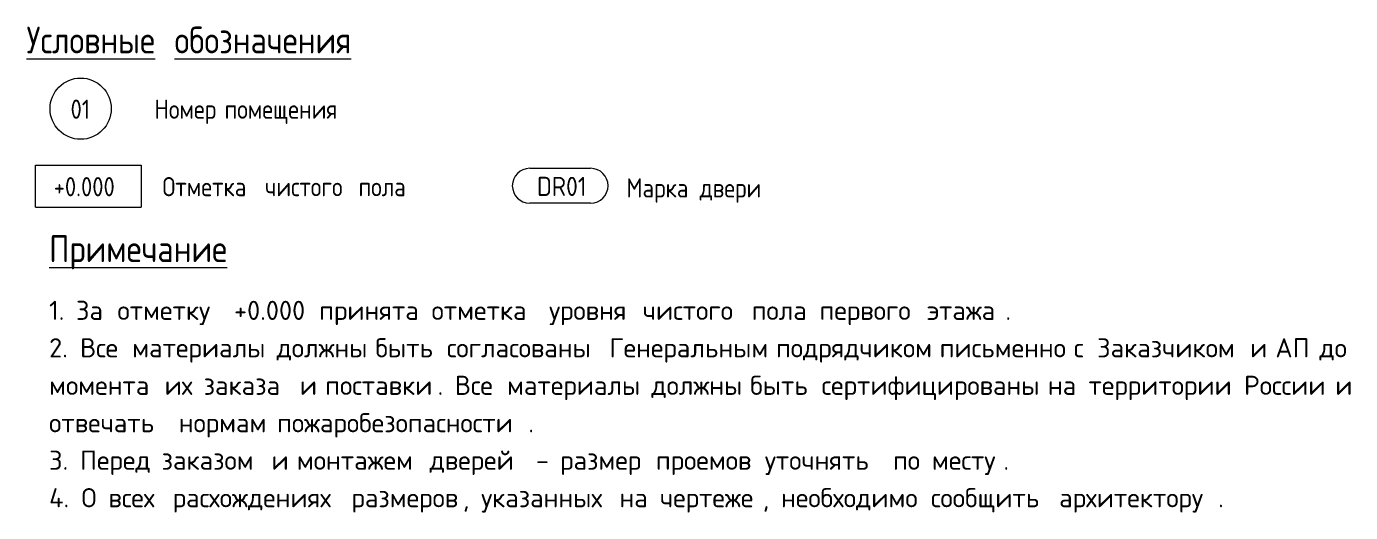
# Model space of a CAD drawing. Header units: millimetres. Extents: x 35355 to 234366, y -8553 to 29000.
# Drawn here: x 84983.1 to 85156, y 2388.3 to 2451.8 of the extents above; entities that cross this region are included whole.
import ezdxf

# ---------------------------------------------------------------- set-up
doc = ezdxf.new("R2010")
doc.units = ezdxf.units.MM
doc.layers.add('A-DETL', color=7, linetype='Continuous', lineweight=9)
doc.layers.add('G-ANNO-TEXT', color=7, linetype='Continuous', lineweight=9)
doc.styles.add('GOST Common_2', font='GOST_Common.ttf', dxfattribs={"width": 0.9, "height": 3.5})
doc.styles.add('GOST Common_3', font='GOST_Common.ttf', dxfattribs={"width": 0.9, "height": 2.5})
doc.styles.add('ISOCPEUR_2', font='isocpeur.ttf', dxfattribs={"width": 0.9, "height": 2.5})
doc.styles.add('ISOCPEUR_3', font='isocpeur.ttf', dxfattribs={"height": 2.5})

msp = doc.modelspace()

# ---------------------------------------------------------------- linework, layer by layer
at = {"layer": 'A-DETL'}
for p, q in [((84984.31, 2433.7), (84998.1, 2433.7)), ((84984.31, 2428.2), (84984.31, 2433.7)), ((84998.1, 2433.7), (84998.1, 2428.2)), ((85048.84, 2433.27), (85056.78, 2433.27)), ((84984.31, 2428.2), (84998.1, 2428.2)), ((85056.78, 2428.71), (85048.84, 2428.71))]:
    msp.add_line(p, q, dxfattribs=at)
msp.add_circle((84990.19, 2441.06), 4, dxfattribs=at)
for centre, start, end in [((85048.84, 2430.99), 90, 180), ((85056.78, 2430.99), 0, 90), ((85048.84, 2430.99), 180, 270), ((85056.78, 2430.99), 270, 0)]:
    msp.add_arc(centre, 2.28, start, end, dxfattribs=at)

# ---------------------------------------------------------------- texts
at = {"layer": 'G-ANNO-TEXT', "attachment_point": 1}
for s, insert, char_height, width, style in [('\\LУсловные', (84983.12, 2451.77), 3.5, 22.1506, 'GOST Common_2'), ('\\L\\fGOST Common|b0|i0|c204|p34|;\\W.9;\\L ', (85001.39, 2451.77), 3.5, 1.2987, 'GOST Common_2'), ('\\Lобозначения', (85002.46, 2451.77), 3.5, 30.1595, 'GOST Common_2'), ('01', (84988.87, 2442.24), 2.5, 3.319, 'GOST Common_3'), ('Номер', (84999.82, 2442.24), 2.5, 10.1734, 'GOST Common_3'), ('\\fGOST Common|b0|i0|c204|p34|;\\W.9; ', (85008.21, 2442.24), 2.5, 0.938, 'GOST Common_3'), ('помещения', (85008.98, 2442.24), 2.5, 18.543, 'GOST Common_3'), ('+0.000', (84986.67, 2432.12), 2.5, 10.5342, 'GOST Common_3'), ('Отметка', (85000.87, 2432.12), 2.5, 15.2962, 'GOST Common_3'), ('\\fGOST Common|b0|i0|c204|p34|;\\W.9; ', (85013.49, 2432.12), 2.5, 0.938, 'GOST Common_3'), ('чистого', (85014.27, 2432.12), 2.5, 13.8532, 'GOST Common_3'), ('\\fGOST Common|b0|i0|c204|p34|;\\W.9; ', (85025.7, 2432.12), 2.5, 0.938, 'GOST Common_3'), ('пола', (85026.47, 2432.12), 2.5, 8.0089, 'GOST Common_3'), ('\\fGOST Common|b0|i0|c204|p34|;\\W.9; ', (85033.08, 2432.12), 2.5, 0.938, 'GOST Common_3'), ('DR01', (85049.78, 2432.16), 2.5, 7.6481, 'ISOCPEUR_2'), ('Марка', (85061.45, 2431.96), 2.5, 10.6785, 'GOST Common_3'), ('\\fGOST Common|b0|i0|c204|p34|;\\W.9; ', (85070.26, 2431.96), 2.5, 0.938, 'GOST Common_3'), ('двери', (85071.03, 2431.96), 2.5, 9.7405, 'GOST Common_3'), ('\\LПримечание', (84986.07, 2424.52), 3.5, 28.5, 'GOST Common_2'), ('1. ', (84986.07, 2415.97), 2.5, 4.2489, 'ISOCPEUR_3'), ('За', (84989.58, 2415.97), 2.5, 4.73, 'ISOCPEUR_3'), ('\\fISOCPEUR|b0|i0|c204|p34|; ', (84993.48, 2415.97), 2.5, 1.8439, 'ISOCPEUR_3'), (' +0.000 ', (85008.63, 2415.97), 2.5, 15.3924, 'ISOCPEUR_3'), ('\\fISOCPEUR|b0|i0|c204|p34|; ', (85034.49, 2415.97), 2.5, 1.8439, 'ISOCPEUR_3'), ('\\fISOCPEUR|b0|i0|c204|p34|; ', (85049.84, 2415.97), 2.5, 1.8439, 'ISOCPEUR_3'), ('\\fISOCPEUR|b0|i0|c204|p34|; ', (85062.07, 2415.97), 2.5, 1.8439, 'ISOCPEUR_3'), ('\\fISOCPEUR|b0|i0|c204|p34|; ', (85076.29, 2415.97), 2.5, 1.8439, 'ISOCPEUR_3'), ('\\fISOCPEUR|b0|i0|c204|p34|; ', (85085.16, 2415.97), 2.5, 1.8439, 'ISOCPEUR_3'), ('\\fISOCPEUR|b0|i0|c204|p34|; ', (85099.18, 2415.97), 2.5, 1.8439, 'ISOCPEUR_3'), ('отметку', (84995, 2415.97), 2.5, 16.5148, 'ISOCPEUR_3'), ('принята', (85021.33, 2415.97), 2.5, 15.9536, 'ISOCPEUR_3'), ('отметка', (85036.01, 2415.97), 2.5, 16.7553, 'ISOCPEUR_3'), ('уровня', (85051.36, 2415.97), 2.5, 12.9873, 'ISOCPEUR_3'), ('чистого', (85063.59, 2415.97), 2.5, 15.3924, 'ISOCPEUR_3'), ('пола', (85077.82, 2415.97), 2.5, 8.8987, 'ISOCPEUR_3'), ('первого', (85086.68, 2415.97), 2.5, 15.1519, 'ISOCPEUR_3'), ('этажа', (85100.7, 2415.97), 2.5, 12.4262, 'ISOCPEUR_3'), ('\\fISOCPEUR|b0|i0|c204|p34|;.', (85110.95, 2415.97), 2.5, 0.8819, 'ISOCPEUR_3'), ('2. ', (84986.07, 2411.08), 2.5, 4.8903, 'ISOCPEUR_3'), ('Все', (84990.11, 2411.08), 2.5, 6.4135, 'ISOCPEUR_3'), ('\\fISOCPEUR|b0|i0|c204|p34|; ', (84995.4, 2411.08), 2.5, 1.8439, 'ISOCPEUR_3'), ('материалы', (84996.92, 2411.08), 2.5, 21.0042, 'ISOCPEUR_3'), ('\\fISOCPEUR|b0|i0|c204|p34|; ', (85014.25, 2411.08), 2.5, 1.8439, 'ISOCPEUR_3'), ('должны', (85015.77, 2411.08), 2.5, 13.789, 'ISOCPEUR_3'), ('\\fISOCPEUR|b0|i0|c204|p34|; ', (85027.15, 2411.08), 2.5, 1.8439, 'ISOCPEUR_3'), ('быть', (85028.67, 2411.08), 2.5, 9.4599, 'ISOCPEUR_3'), ('\\fISOCPEUR|b0|i0|c204|p34|; ', (85036.47, 2411.08), 2.5, 1.8439, 'ISOCPEUR_3'), ('согласованы', (85038, 2411.08), 2.5, 23.8903, 'ISOCPEUR_3'), ('\\fISOCPEUR|b0|i0|c204|p34|; ', (85057.71, 2411.08), 2.5, 1.8439, 'ISOCPEUR_3'), ('Генеральным', (85059.23, 2411.08), 2.5, 24.5316, 'ISOCPEUR_3'), ('\\fISOCPEUR|b0|i0|c204|p34|; ', (85079.47, 2411.08), 2.5, 1.8439, 'ISOCPEUR_3'), ('подрядчиком', (85080.99, 2411.08), 2.5, 24.0506, 'ISOCPEUR_3'), ('\\fISOCPEUR|b0|i0|c204|p34|; ', (85100.83, 2411.08), 2.5, 1.8439, 'ISOCPEUR_3'), ('письменно', (85102.36, 2411.08), 2.5, 19.4008, 'ISOCPEUR_3'), ('\\fISOCPEUR|b0|i0|c204|p34|; ', (85118.36, 2411.08), 2.5, 1.8439, 'ISOCPEUR_3'), ('\\fISOCPEUR|b0|i0|c204|p34|;с', (85119.88, 2411.08), 2.5, 1.8439, 'ISOCPEUR_3'), ('\\fISOCPEUR|b0|i0|c204|p34|; ', (85121.41, 2411.08), 2.5, 1.8439, 'ISOCPEUR_3'), ('Заказчиком', (85122.93, 2411.08), 2.5, 22.3671, 'ISOCPEUR_3'), ('\\fISOCPEUR|b0|i0|c204|p34|; ', (85141.38, 2411.08), 2.5, 1.8439, 'ISOCPEUR_3'), ('\\fISOCPEUR|b0|i0|c204|p34|;и', (85142.9, 2411.08), 2.5, 2.1646, 'ISOCPEUR_3'), ('\\fISOCPEUR|b0|i0|c204|p34|; ', (85144.69, 2411.08), 2.5, 1.8439, 'ISOCPEUR_3'), ('АП', (85146.21, 2411.08), 2.5, 5.1308, 'ISOCPEUR_3'), ('\\fISOCPEUR|b0|i0|c204|p34|; ', (85150.44, 2411.08), 2.5, 1.8439, 'ISOCPEUR_3'), ('до', (85151.96, 2411.08), 2.5, 4.3291, 'ISOCPEUR_3'), ('\\fISOCPEUR|b0|i0|c204|p34|; ', (85155.54, 2411.08), 2.5, 1.8439, 'ISOCPEUR_3'), ('момента', (84986.07, 2406.18), 2.5, 16.4346, 'ISOCPEUR_3'), ('\\fISOCPEUR|b0|i0|c204|p34|; ', (84999.63, 2406.18), 2.5, 1.8439, 'ISOCPEUR_3'), ('их', (85001.15, 2406.18), 2.5, 4.3291, 'ISOCPEUR_3'), ('\\fISOCPEUR|b0|i0|c204|p34|; ', (85004.72, 2406.18), 2.5, 1.8439, 'ISOCPEUR_3'), ('заказа', (85006.25, 2406.18), 2.5, 13.3882, 'ISOCPEUR_3'), ('\\fISOCPEUR|b0|i0|c204|p34|; ', (85017.29, 2406.18), 2.5, 1.8439, 'ISOCPEUR_3'), ('\\fISOCPEUR|b0|i0|c204|p34|;и', (85018.81, 2406.18), 2.5, 2.1646, 'ISOCPEUR_3'), ('\\fISOCPEUR|b0|i0|c204|p34|; ', (85020.6, 2406.18), 2.5, 1.8439, 'ISOCPEUR_3'), ('поставки', (85022.12, 2406.18), 2.5, 17.7975, 'ISOCPEUR_3'), ('Все', (85039.05, 2406.18), 2.5, 6.4135, 'ISOCPEUR_3'), ('\\fISOCPEUR|b0|i0|c204|p34|; ', (85044.35, 2406.18), 2.5, 1.8439, 'ISOCPEUR_3'), ('материалы', (85045.87, 2406.18), 2.5, 21.0042, 'ISOCPEUR_3'), ('\\fISOCPEUR|b0|i0|c204|p34|; ', (85063.2, 2406.18), 2.5, 1.8439, 'ISOCPEUR_3'), ('должны', (85064.72, 2406.18), 2.5, 13.789, 'ISOCPEUR_3'), ('\\fISOCPEUR|b0|i0|c204|p34|; ', (85076.1, 2406.18), 2.5, 1.8439, 'ISOCPEUR_3'), ('быть', (85077.62, 2406.18), 2.5, 9.4599, 'ISOCPEUR_3'), ('\\fISOCPEUR|b0|i0|c204|p34|; ', (85085.42, 2406.18), 2.5, 1.8439, 'ISOCPEUR_3'), ('сертифицированы', (85086.94, 2406.18), 2.5, 33.9915, 'ISOCPEUR_3'), ('\\fISOCPEUR|b0|i0|c204|p34|; ', (85114.99, 2406.18), 2.5, 1.8439, 'ISOCPEUR_3'), ('на', (85116.51, 2406.18), 2.5, 4.5696, 'ISOCPEUR_3'), ('\\fISOCPEUR|b0|i0|c204|p34|; ', (85120.28, 2406.18), 2.5, 1.8439, 'ISOCPEUR_3'), ('территории', (85121.8, 2406.18), 2.5, 22.7679, 'ISOCPEUR_3'), ('\\fISOCPEUR|b0|i0|c204|p34|; ', (85140.59, 2406.18), 2.5, 1.8439, 'ISOCPEUR_3'), ('России', (85142.11, 2406.18), 2.5, 12.5865, 'ISOCPEUR_3'), ('\\fISOCPEUR|b0|i0|c204|p34|; ', (85152.49, 2406.18), 2.5, 1.8439, 'ISOCPEUR_3'), ('\\fISOCPEUR|b0|i0|c204|p34|;и', (85154.02, 2406.18), 2.5, 2.1646, 'ISOCPEUR_3'), ('\\fISOCPEUR|b0|i0|c204|p34|; ', (85155.8, 2406.18), 2.5, 1.8439, 'ISOCPEUR_3'), ('. ', (85036.8, 2406.18), 2.5, 2.7257, 'ISOCPEUR_3'), ('отвечать', (84986.07, 2401.29), 2.5, 18.6793, 'ISOCPEUR_3'), ('\\fISOCPEUR|b0|i0|c204|p34|; ', (85001.48, 2401.29), 2.5, 1.8439, 'ISOCPEUR_3'), ('нормам', (85003, 2401.29), 2.5, 13.7089, 'ISOCPEUR_3'), ('\\fISOCPEUR|b0|i0|c204|p34|; ', (85014.32, 2401.29), 2.5, 1.8439, 'ISOCPEUR_3'), ('пожаробезопасности', (85015.84, 2401.29), 2.5, 39.7637, 'ISOCPEUR_3'), ('\\fISOCPEUR|b0|i0|c204|p34|;.', (85048.65, 2401.29), 2.5, 0.8819, 'ISOCPEUR_3'), ('3. ', (84986.07, 2396.4), 2.5, 4.8903, 'ISOCPEUR_3'), ('Перед', (84990.11, 2396.4), 2.5, 11.0633, 'ISOCPEUR_3'), ('\\fISOCPEUR|b0|i0|c204|p34|; ', (84999.23, 2396.4), 2.5, 1.8439, 'ISOCPEUR_3'), ('заказом', (85000.76, 2396.4), 2.5, 15.5527, 'ISOCPEUR_3'), ('\\fISOCPEUR|b0|i0|c204|p34|; ', (85013.59, 2396.4), 2.5, 1.8439, 'ISOCPEUR_3'), ('\\fISOCPEUR|b0|i0|c204|p34|;и', (85015.11, 2396.4), 2.5, 2.1646, 'ISOCPEUR_3'), ('\\fISOCPEUR|b0|i0|c204|p34|; ', (85016.9, 2396.4), 2.5, 1.8439, 'ISOCPEUR_3'), ('монтажем', (85018.42, 2396.4), 2.5, 19.1603, 'ISOCPEUR_3'), ('\\fISOCPEUR|b0|i0|c204|p34|; ', (85034.23, 2396.4), 2.5, 1.8439, 'ISOCPEUR_3'), ('дверей', (85035.75, 2396.4), 2.5, 12.9873, 'ISOCPEUR_3'), ('  - ', (85046.46, 2396.4), 2.5, 7.6962, 'ISOCPEUR_3'), ('размер', (85052.81, 2396.4), 2.5, 13.308, 'ISOCPEUR_3'), ('\\fISOCPEUR|b0|i0|c204|p34|; ', (85063.79, 2396.4), 2.5, 1.8439, 'ISOCPEUR_3'), ('проемов', (85065.31, 2396.4), 2.5, 15.3924, 'ISOCPEUR_3'), ('\\fISOCPEUR|b0|i0|c204|p34|; ', (85078.01, 2396.4), 2.5, 1.8439, 'ISOCPEUR_3'), ('уточнять', (85079.54, 2396.4), 2.5, 18.4388, 'ISOCPEUR_3'), ('\\fISOCPEUR|b0|i0|c204|p34|; ', (85094.75, 2396.4), 2.5, 1.8439, 'ISOCPEUR_3'), ('по', (85096.27, 2396.4), 2.5, 4.3291, 'ISOCPEUR_3'), ('\\fISOCPEUR|b0|i0|c204|p34|; ', (85099.84, 2396.4), 2.5, 1.8439, 'ISOCPEUR_3'), ('месту', (85101.36, 2396.4), 2.5, 11.3038, 'ISOCPEUR_3'), ('\\fISOCPEUR|b0|i0|c204|p34|;.', (85110.69, 2396.4), 2.5, 0.8819, 'ISOCPEUR_3'), ('4. ', (84986.07, 2391.5), 2.5, 5.1308, 'ISOCPEUR_3'), ('\\fISOCPEUR|b0|i0|c204|p34|;О', (84990.3, 2391.5), 2.5, 2.4051, 'ISOCPEUR_3'), ('\\fISOCPEUR|b0|i0|c204|p34|; ', (84992.29, 2391.5), 2.5, 1.8439, 'ISOCPEUR_3'), ('\\fISOCPEUR|b0|i0|c204|p34|; ', (85000.69, 2391.5), 2.5, 1.8439, 'ISOCPEUR_3'), ('\\fISOCPEUR|b0|i0|c204|p34|; ', (85024.04, 2391.5), 2.5, 1.8439, 'ISOCPEUR_3'), ('\\fISOCPEUR|b0|i0|c204|p34|; ', (85059.03, 2391.5), 2.5, 1.8439, 'ISOCPEUR_3'), ('\\fISOCPEUR|b0|i0|c204|p34|; ', (85064.32, 2391.5), 2.5, 1.8439, 'ISOCPEUR_3'), ('необходимо', (85081.65, 2391.5), 2.5, 21.8861, 'ISOCPEUR_3'), ('\\fISOCPEUR|b0|i0|c204|p34|; ', (85099.71, 2391.5), 2.5, 1.8439, 'ISOCPEUR_3'), ('сообщить', (85101.23, 2391.5), 2.5, 18.4388, 'ISOCPEUR_3'), ('\\fISOCPEUR|b0|i0|c204|p34|; ', (85116.44, 2391.5), 2.5, 1.8439, 'ISOCPEUR_3'), ('всех', (84993.81, 2391.5), 2.5, 8.3376, 'ISOCPEUR_3'), ('расхождениях', (85002.21, 2391.5), 2.5, 26.4557, 'ISOCPEUR_3'), ('размеров', (85025.56, 2391.5), 2.5, 17.6371, 'ISOCPEUR_3'), ('указанных', (85042.49, 2391.5), 2.5, 20.0422, 'ISOCPEUR_3'), ('на', (85060.55, 2391.5), 2.5, 4.5696, 'ISOCPEUR_3'), ('чертеже', (85065.84, 2391.5), 2.5, 16.2743, 'ISOCPEUR_3'), ('архитектору', (85117.97, 2391.5), 2.5, 25.173, 'ISOCPEUR_3'), (', ', (85040.11, 2391.5), 2.5, 2.8861, 'ISOCPEUR_3'), (', ', (85079.27, 2391.5), 2.5, 2.8861, 'ISOCPEUR_3'), ('\\fISOCPEUR|b0|i0|c204|p34|;.', (85138.74, 2391.5), 2.5, 0.8819, 'ISOCPEUR_3')]:
    msp.add_mtext(s, dxfattribs=dict(at, insert=insert, char_height=char_height, width=width, style=style))

doc.saveas('drawing.dxf')
